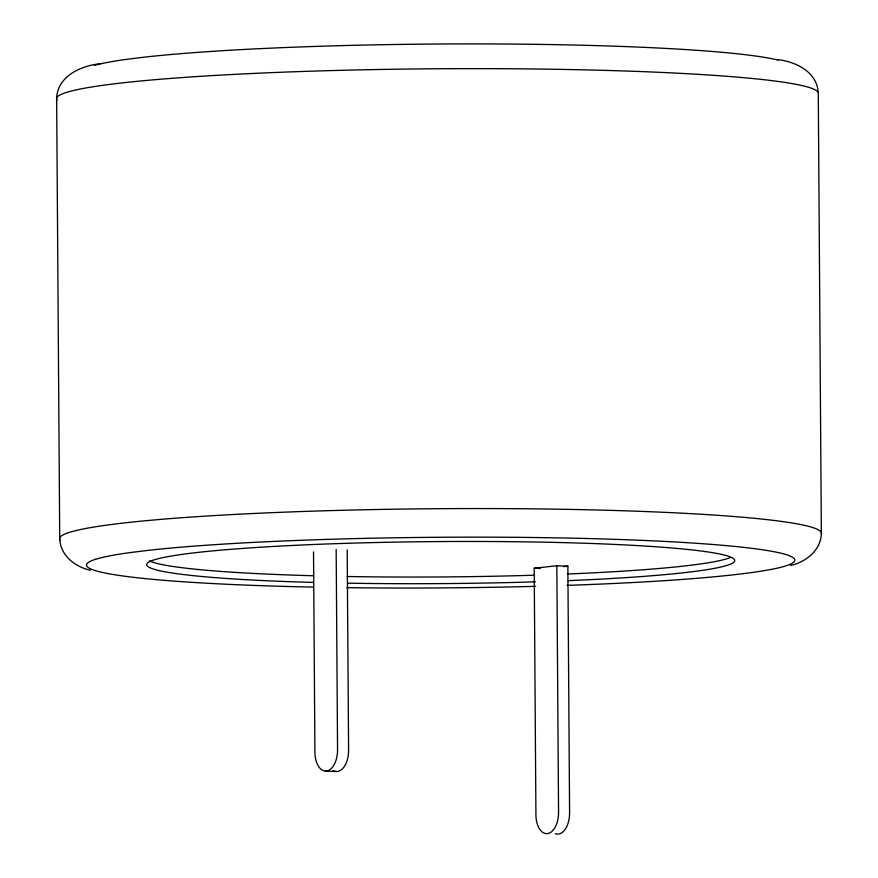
<?xml version="1.0" encoding="UTF-8"?>
<svg xmlns="http://www.w3.org/2000/svg" width="878" height="878" viewBox="0 0 878 878"><rect width="100%" height="100%" fill="white"/><g stroke="black" fill="none" stroke-linecap="round" stroke-linejoin="round"><path stroke-width="1.32" d="M56.993 99.949A380.92 27.24 -0.4 0 1 432.349 68.802A380.92 27.24 -0.4 0 1 818.285 93.924L821.358 533.846C820.678 550.44 805.817 562.118 790.573 565.476M100.125 63.743C81.017 65.685 57.63 76.166 56.642 98.084L59.715 538.005M556.839 565.728L558.562 812.348A20.051 11.293 -87.6 0 1 547.378 833.606A20.051 11.293 -87.6 0 1 535.92 814.872L534.208 568.242L556.839 565.728L567.868 566.189L569.592 812.808A20.051 11.293 -87.6 0 1 555.291 833.639M563.632 566.661L567.868 566.189M534.208 568.242L540.332 568.505M325.365 771.06L336.395 771.521M777.348 59.572C795.6 61.57 817.012 71.744 818.197 92.53M90.39 570.217C75.365 567.023 60.67 555.796 59.803 539.399M347.194 549.847L348.588 750.229A20.051 11.293 -87.6 0 1 333.234 770.544M336.164 549.387L337.558 749.768A20.051 11.293 -87.6 0 1 326.375 771.027A20.051 11.293 -87.6 0 1 314.917 752.292L313.523 551.911M778.117 60.099A354.141 25.319 -0.4 0 0 494.544 43.955A354.141 25.319 -0.4 0 0 144.991 57.081L125.302 59.517A355.491 25.418 -0.4 0 0 94.385 65.378M60.066 539.871A380.92 27.24 -0.4 0 1 435.411 508.724A380.92 27.24 -0.4 0 1 821.358 533.846M791.374 556.597A354.141 25.319 -0.4 0 0 521.334 537.369A354.141 25.319 -0.4 0 0 148.437 550.319L128.748 552.767A355.491 25.418 -0.4 0 0 95.581 559.297M791.319 556.608A354.163 25.319 -0.4 0 1 567.089 585.374M535.679 586.328A354.163 25.319 -0.4 0 1 346.832 587.667M313.512 587.108A354.163 25.319 -0.4 0 1 95.537 559.308M313.38 582.421A294.042 21.028 -0.4 0 1 210.786 551.077A294.042 21.028 -0.4 0 1 670.66 547.883A294.042 21.028 -0.4 0 1 568.055 580.654M535.492 581.829A294.042 21.028 -0.4 0 1 347.907 583.179M730.397 557.497A294.042 21.028 -0.4 0 1 567.407 574.014M534.153 575.211A294.042 21.028 -0.4 0 1 347.117 576.506M313.6 575.759A294.042 21.028 -0.4 0 1 149.436 560.833"/></g></svg>
